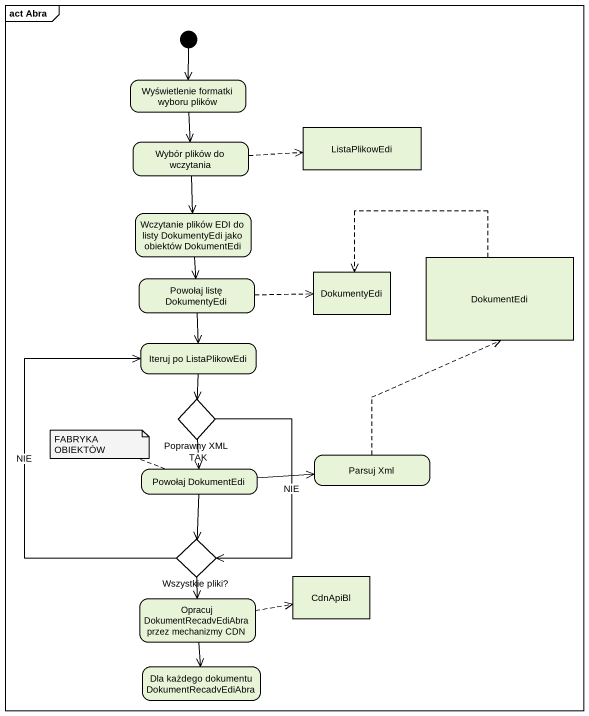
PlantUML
@startuml
mainframe act Abra
hide empty description
state "Wyświetlenie formatki wyboru plików" as Wyświetlenie_formatki
state "Wybór plików do wczytania" as Wybór_plików_do_wczytania
state ListaPlikowEdi <<object>>
state "Wczytanie plików EDI do listy DokumentyEdi jako obiektów DokumentEdi" as Wczytanie_plików_EDI_do
state DokumentEdi <<object>>
state "Powołaj listę DokumentyEdi" as Powołaj_listę_DokumentyEdi
state DokumentyEdi <<object>>
state "Iteruj po ListaPlikowEdi" as Iteruj_po_ListaPlikowEdi
state "Poprawny XML" as Poprawny_XML <<choice>>
state "Powołaj DokumentEdi" as Powołaj_DokumentEdi
state "Parsuj Xml" as Parsuj_Xml
state "Wszystkie pliki?" as Wszystkie_pliki <<choice>>
state "Opracuj DokumentRecadvEdiAbra przez mechanizmy CDN" as Opracuj_DokumentRecadvEdiAbr
state CdnApiBl <<object>>
state "Dla każdego dokumentu DokumentRecadvEdiAbra" as Dla_każdego_dokumentu
[*] --> Wyświetlenie_formatki
Wyświetlenie_formatki --> Wybór_plików_do_wczytania
Wybór_plików_do_wczytania -right[dashed]-> ListaPlikowEdi
Wybór_plików_do_wczytania --> Wczytanie_plików_EDI_do
Wczytanie_plików_EDI_do --> Powołaj_listę_DokumentyEdi
DokumentEdi -left[dashed]-> DokumentyEdi
Powołaj_listę_DokumentyEdi -right[dashed]-> DokumentyEdi
Powołaj_listę_DokumentyEdi --> Iteruj_po_ListaPlikowEdi
Iteruj_po_ListaPlikowEdi --> Poprawny_XML
Poprawny_XML --> Powołaj_DokumentEdi : TAK
Poprawny_XML --> Wszystkie_pliki : NIE
Powołaj_DokumentEdi -right-> Parsuj_Xml
Powołaj_DokumentEdi --> Wszystkie_pliki
Parsuj_Xml -up[dashed]-> DokumentEdi
Wszystkie_pliki -up-> Iteruj_po_ListaPlikowEdi : NIE
Wszystkie_pliki --> Opracuj_DokumentRecadvEdiAbr
Opracuj_DokumentRecadvEdiAbr -right[dashed]-> CdnApiBl
Opracuj_DokumentRecadvEdiAbr --> Dla_każdego_dokumentu
note left of Powołaj_DokumentEdi : FABRYKA OBIEKTÓW
@enduml
